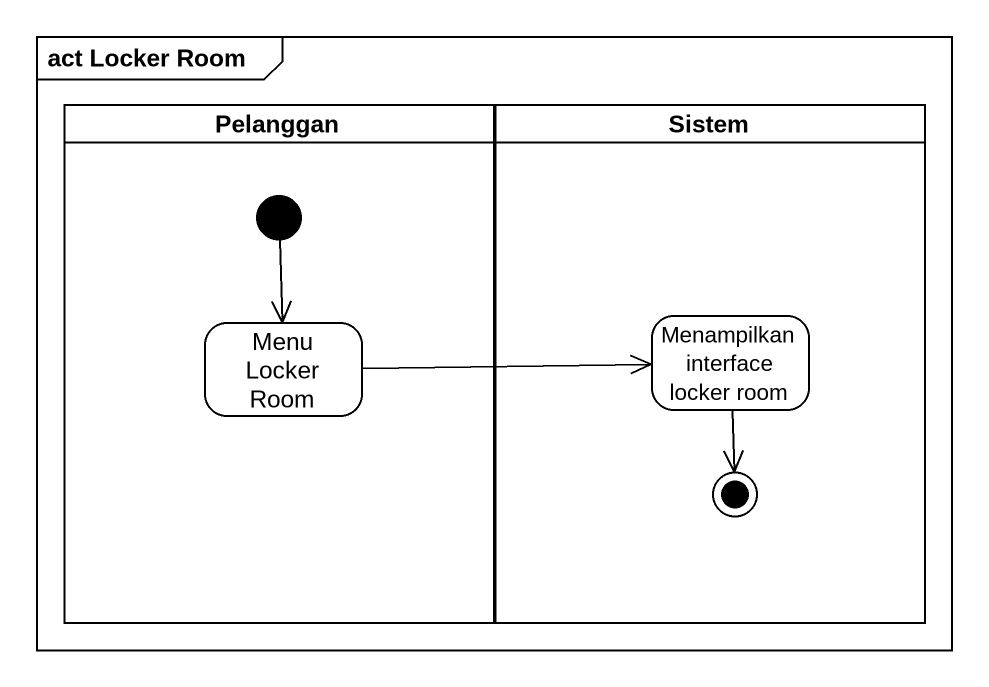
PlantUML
@startuml
mainframe act Locker Room
hide empty description
state Pelanggan <<partition>> {
  state "Menu Locker Room" as Menu_Locker_Room
  [*] --> Menu_Locker_Room
}
state Sistem <<partition>> {
  state "Menampilkan interface locker room" as Menampilkan_interface
  Menampilkan_interface --> [*]
}
Menu_Locker_Room -right-> Menampilkan_interface
@enduml
